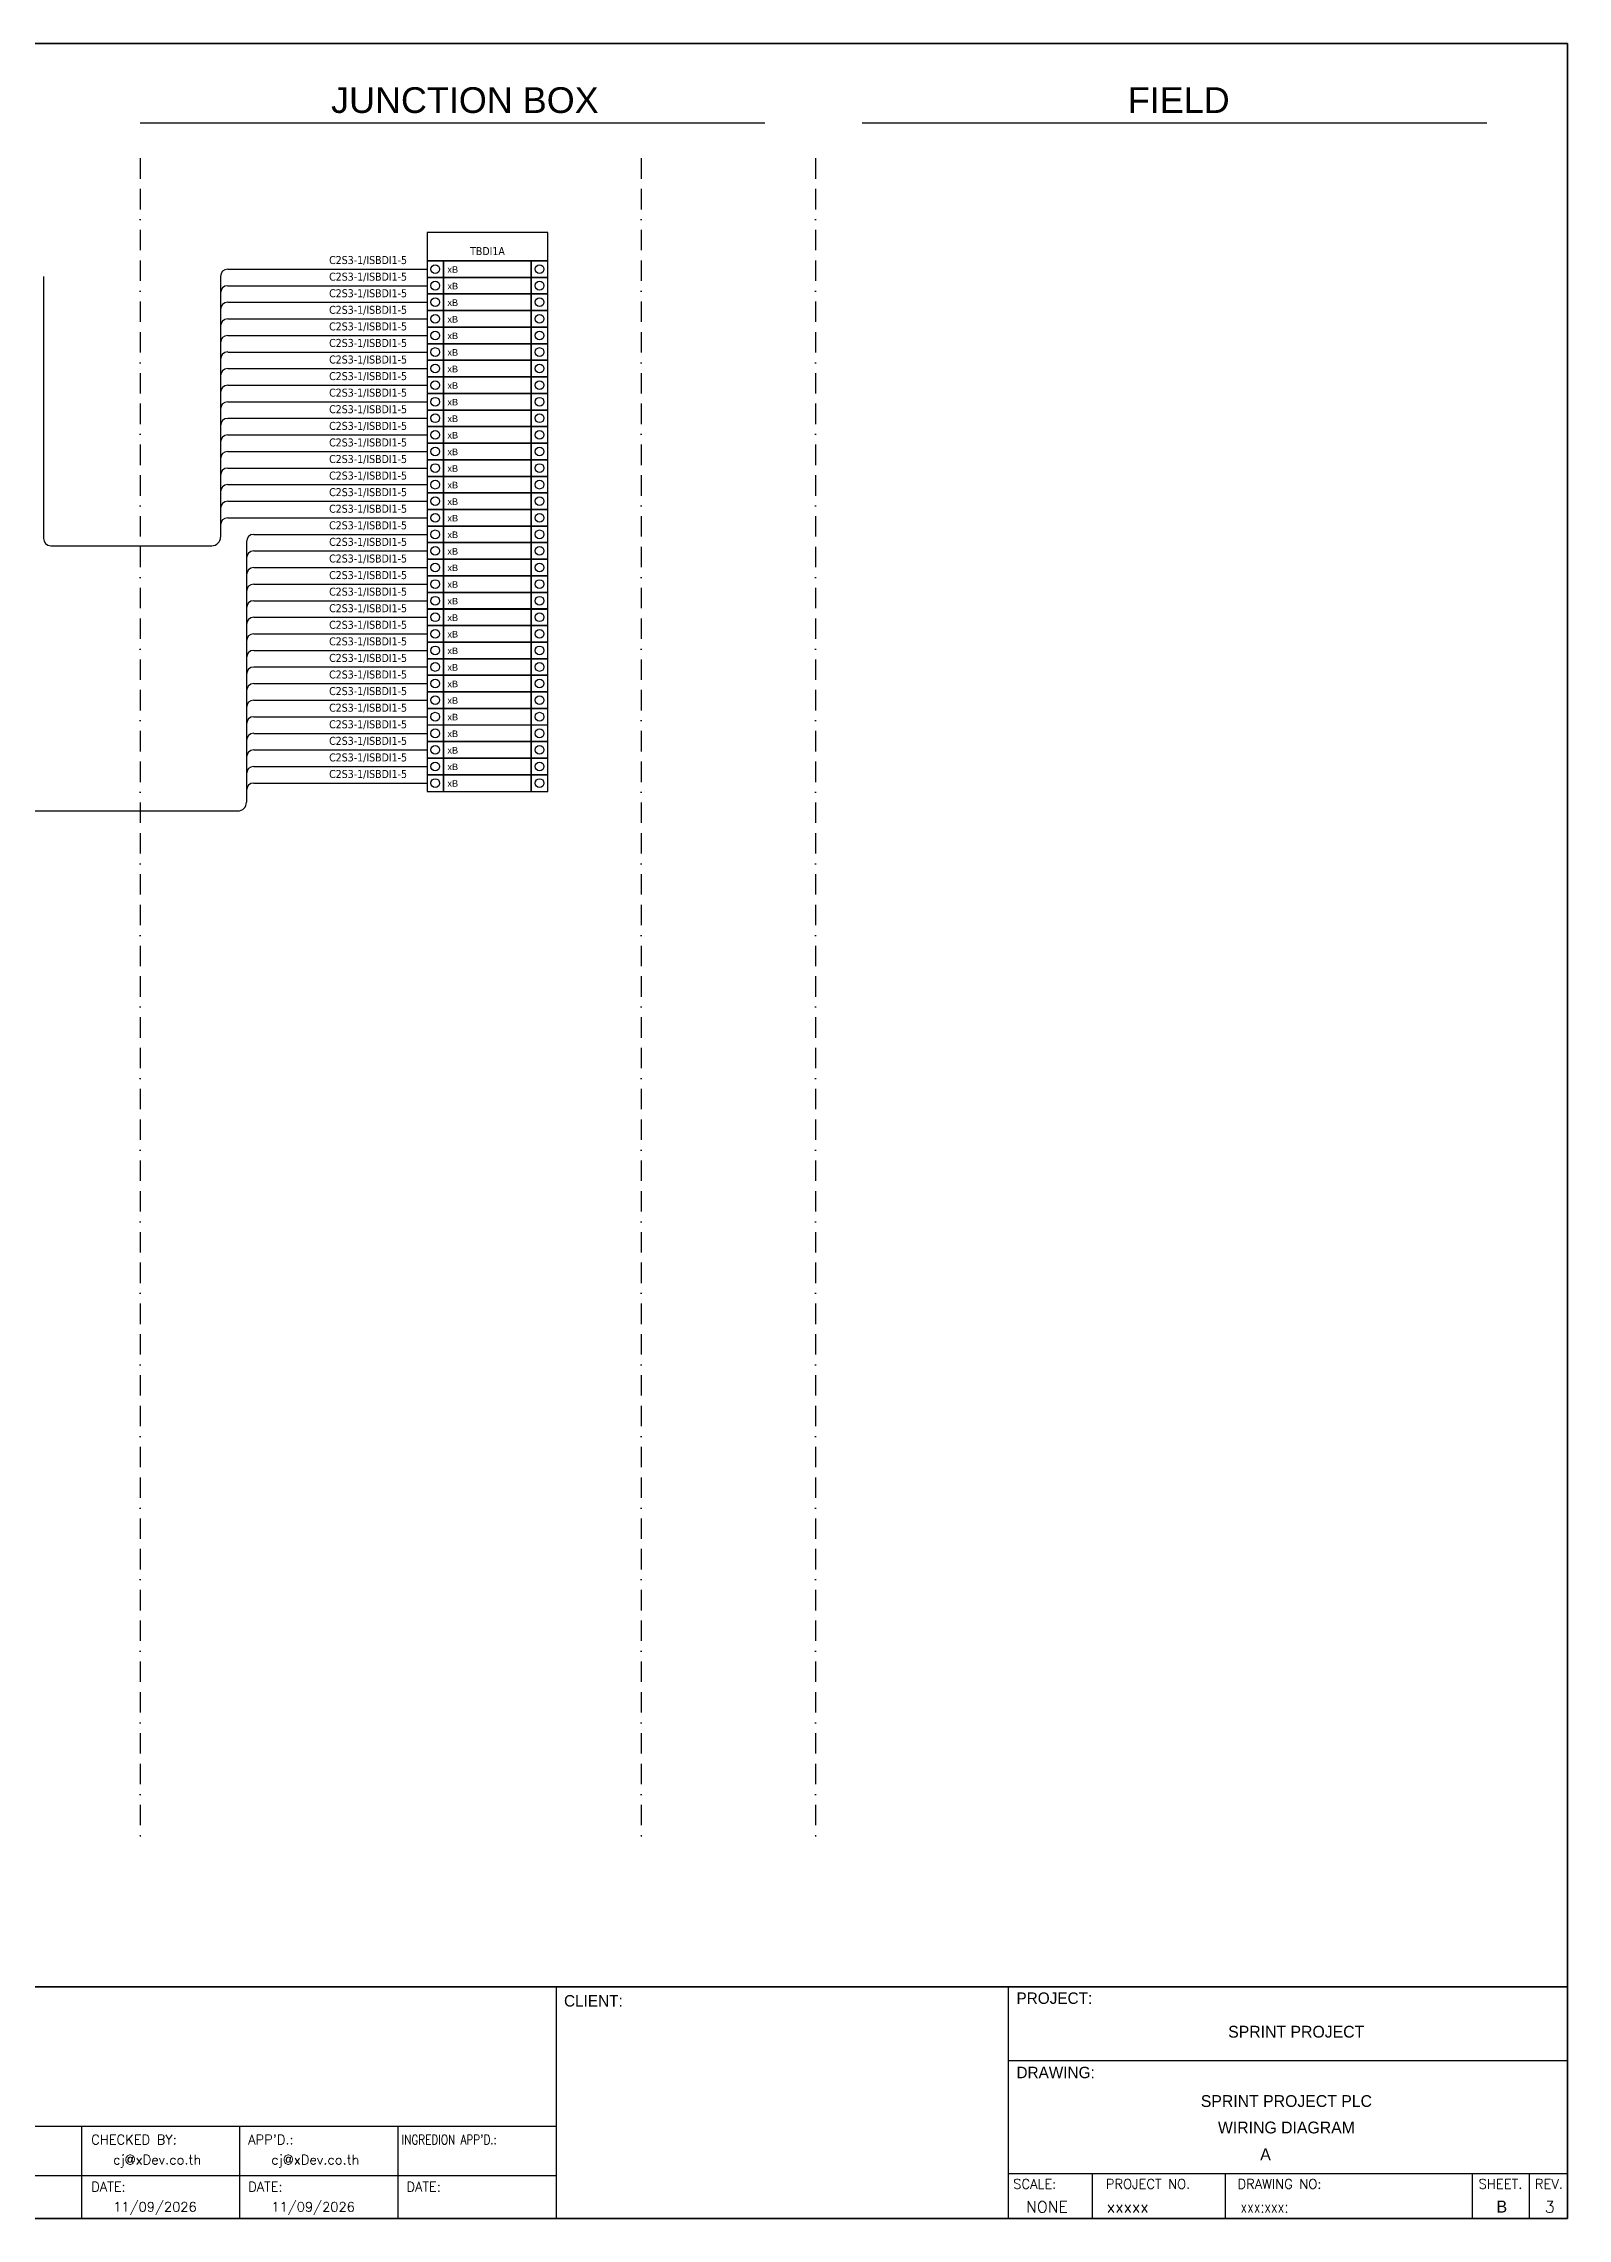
# Model space of a CAD drawing. Header units: millimetres. Extents: x 0 to 3893, y 0 to 2820.
# Drawn here: x 1998 to 3893, y 0 to 2704 of the extents above; entities that cross this region are included whole.
import ezdxf
from ezdxf.enums import TextEntityAlignment as Align

# ---------------------------------------------------------------- set-up
doc = ezdxf.new("R2010")
doc.units = ezdxf.units.MM
doc.linetypes.add('BORDERX2', pattern=[88.9, 25.4, -12.7, 25.4, -12.7, 0, -12.7])
for name, color, linetype in [('GT_1', 9, 'Continuous'), ('HELPPOINT', 7, 'Continuous'), ('MEMBER', 7, 'Continuous'), ('x01001-FrameArea', 2, 'BORDERX2')]:
    doc.layers.add(name, color=color, linetype=linetype)
doc.layers.add('IE-WIRE', color=7, linetype='Continuous', lineweight=25)
doc.styles.add('HTX11', font='O8111901')
doc.styles.add('ROMANS', font='romans.shx', dxfattribs={"width": 0.85, "height": 25})
doc.styles.get("Standard").update_dxf_attribs({"font": 'arial.ttf'})
doc.styles.add('Tahoma', font='')
doc.styles.get('Tahoma').set_extended_font_data('Tahoma')

# ---------------------------------------------------------------- blocks, each defined once
blk = doc.blocks.new('xTermSingleLayer1110')
at = {"color": 7, "ltscale": 25.4}
for points in [[(0, -537), (537, -537), (537, 0), (0, 0)], [(537, -537), (3378, -537), (3378, 0), (537, 0)], [(3378, -537), (3915, -537), (3915, 0), (3378, 0)]]:
    blk.add_lwpolyline(points, close=True, dxfattribs=at)
for centre in [(268, -268), (3647, -268)]:
    blk.add_circle(centre, 141, dxfattribs=at)
blk.add_attdef('TERMINAL_B', (661, -387), '', height=212)

msp = doc.modelspace()

# ---------------------------------------------------------------- linework, layer by layer
for p, q in [((2118.2, 2605.7), (2894.9, 2605.7)), ((3015.9, 2605.7), (3792.7, 2605.7))]:
    msp.add_line(p, q)
at = {"color": 4}
for p, q in [((3302.2, 56.1), (3302.2, 0)), ((3467.5, 56.1), (3467.5, 0))]:
    msp.add_line(p, q, dxfattribs=at)
at = {"color": 4, "ltscale": 0.5}
for p, q in [((3774.6, 56.1), (3774.6, 0)), ((3774.6, 56.1), (3774.6, 0)), ((3845.7, 56.1), (3845.7, 0)), ((3845.7, 56.1), (3845.7, 0))]:
    msp.add_line(p, q, dxfattribs=at)
at = {"color": 4, "ltscale": 25.4}
msp.add_lwpolyline([(2474.8, 2434), (2625.1, 2434), (2625.1, 2469.2), (2474.8, 2469.2)], close=True, dxfattribs=at)
at = {"layer": 'GT_1', "color": 4}
for p, q in [((2635.7, 0), (2635.7, 288.1)), ((3198, 0), (3198, 288.1)), ((3198, 0), (3198, 288.1)), ((3198, 0), (3198, 288.1)), ((2635.7, 114.3), (1848.7, 114.3)), ((2045.5, 0), (2045.5, 114.3)), ((2242.2, 0), (2242.2, 114.3)), ((2439, 0), (2439, 114.3)), ((3198, 56.1), (3893.2, 56.1)), ((2635.7, 52.9), (1848.7, 52.9))]:
    msp.add_line(p, q, dxfattribs=at)
at = {"layer": 'HELPPOINT', "color": 4, "lineweight": 35}
for p, q in [((-0.1, 2704.2), (3893.2, 2704.2)), ((-0.1, 2704.2), (3893.2, 2704.2)), ((3893.2, 2704.2), (3893.2, 0)), ((3893.2, 2704.2), (3893.2, 0)), ((3893.2, 0), (-0.1, 0)), ((3893.2, 0), (-0.1, 0))]:
    msp.add_line(p, q, dxfattribs=at)
at = {"layer": 'HELPPOINT', "color": 4}
for p, q in [((3198, 196.6), (3893.2, 196.6)), ((3198, 196.6), (3893.2, 196.6)), ((3198, 56.1), (3893.2, 56.1))]:
    msp.add_line(p, q, dxfattribs=at)
at = {"layer": 'IE-WIRE', "color": 4, "ltscale": 25.4}
for p, q in [((1997.8, 2414.5), (1997.8, 2088.8)), ((2217.9, 2414.5), (2217.9, 2090.6)), ((2227.1, 2423.7), (2474.8, 2423.7)), ((2227.1, 2423.7), (2474.8, 2423.7)), ((2227.1, 2403.1), (2474.8, 2403.1)), ((2227.1, 2403.1), (2474.8, 2403.1)), ((2227.1, 2382.4), (2474.8, 2382.4)), ((2227.1, 2382.4), (2474.8, 2382.4)), ((2227.1, 2361.8), (2474.8, 2361.8)), ((2227.1, 2361.8), (2474.8, 2361.8)), ((2227.1, 2341.2), (2474.8, 2341.2)), ((2227.1, 2341.2), (2474.8, 2341.2)), ((2227.1, 2320.6), (2474.8, 2320.6)), ((2227.1, 2320.6), (2474.8, 2320.6)), ((2227.1, 2300), (2474.8, 2300)), ((2227.1, 2300), (2474.8, 2300)), ((2227.1, 2279.4), (2474.8, 2279.4)), ((2227.1, 2279.4), (2474.8, 2279.4)), ((2227.1, 2258.8), (2474.8, 2258.8)), ((2227.1, 2258.8), (2474.8, 2258.8)), ((2227.1, 2238.2), (2474.8, 2238.2)), ((2227.1, 2238.2), (2474.8, 2238.2)), ((2227.1, 2217.6), (2474.8, 2217.6)), ((2227.1, 2217.6), (2474.8, 2217.6)), ((2227.1, 2196.9), (2474.8, 2196.9)), ((2227.1, 2196.9), (2474.8, 2196.9)), ((2227.1, 2176.3), (2474.8, 2176.3)), ((2227.1, 2176.3), (2474.8, 2176.3)), ((2227.1, 2155.7), (2474.8, 2155.7)), ((2227.1, 2155.7), (2474.8, 2155.7)), ((2227.1, 2135.1), (2474.8, 2135.1)), ((2227.1, 2135.1), (2474.8, 2135.1)), ((2227.1, 2114.5), (2474.8, 2114.5)), ((2227.1, 2114.5), (2474.8, 2114.5)), ((2250.3, 2084.7), (2250.3, 1760.8)), ((2259.4, 2093.9), (2474.8, 2093.9)), ((2259.4, 2093.9), (2474.8, 2093.9)), ((2259.4, 2073.3), (2474.8, 2073.3)), ((2259.4, 2073.3), (2474.8, 2073.3)), ((2259.4, 2052.7), (2474.8, 2052.7)), ((2259.4, 2052.7), (2474.8, 2052.7)), ((2259.4, 2032), (2474.8, 2032)), ((2259.4, 2032), (2474.8, 2032)), ((2259.4, 2011.4), (2474.8, 2011.4)), ((2259.4, 2011.4), (2474.8, 2011.4)), ((2259.4, 1990.8), (2474.8, 1990.8)), ((2259.4, 1990.8), (2474.8, 1990.8)), ((2259.4, 1970.2), (2474.8, 1970.2)), ((2259.4, 1970.2), (2474.8, 1970.2)), ((2259.4, 1949.6), (2474.8, 1949.6)), ((2259.4, 1949.6), (2474.8, 1949.6)), ((2259.4, 1929), (2474.8, 1929)), ((2259.4, 1929), (2474.8, 1929)), ((2259.4, 1908.4), (2474.8, 1908.4)), ((2259.4, 1908.4), (2474.8, 1908.4)), ((2259.4, 1887.8), (2474.8, 1887.8)), ((2259.4, 1887.8), (2474.8, 1887.8)), ((2259.4, 1867.2), (2474.8, 1867.2)), ((2259.4, 1867.2), (2474.8, 1867.2)), ((2259.4, 1846.5), (2474.8, 1846.5)), ((2259.4, 1846.5), (2474.8, 1846.5)), ((2259.4, 1825.9), (2474.8, 1825.9)), ((2259.4, 1825.9), (2474.8, 1825.9)), ((2259.4, 1805.3), (2474.8, 1805.3)), ((2259.4, 1805.3), (2474.8, 1805.3)), ((2259.4, 1784.7), (2474.8, 1784.7)), ((2259.4, 1784.7), (2474.8, 1784.7))]:
    msp.add_line(p, q, dxfattribs=at)
at = {"layer": 'IE-WIRE', "color": 4}
for p, q in [((2006.8, 2079.8), (2207.2, 2079.8)), ((1973.7, 1750), (2239.5, 1750))]:
    msp.add_line(p, q, dxfattribs=at)
at = {"layer": 'IE-WIRE', "color": 4, "ltscale": 25.4}
for centre, radius, start, end in [((2227.1, 2414.5), 9.14, 90, 180), ((2227.1, 2393.9), 9.14, 90, 180), ((2227.1, 2373.3), 9.14, 90, 180), ((2227.1, 2352.7), 9.14, 90, 180), ((2227.1, 2332.1), 9.14, 90, 180), ((2227.1, 2311.5), 9.14, 90, 180), ((2227.1, 2290.9), 9.14, 90, 180), ((2227.1, 2270.2), 9.14, 90, 180), ((2227.1, 2249.6), 9.14, 90, 180), ((2227.1, 2229), 9.14, 90, 180), ((2227.1, 2208.4), 9.14, 90, 180), ((2227.1, 2187.8), 9.14, 90, 180), ((2227.1, 2167.2), 9.14, 90, 180), ((2227.1, 2146.6), 9.14, 90, 180), ((2227.1, 2126), 9.14, 90, 180), ((2227.1, 2105.4), 9.14, 90, 180), ((2207.2, 2090.6), 10.8, 270, 0), ((2259.4, 2084.7), 9.14, 90, 180), ((2259.4, 2064.1), 9.14, 90, 180), ((2259.4, 2043.5), 9.14, 90, 180), ((2259.4, 2022.9), 9.14, 90, 180), ((2259.4, 2002.3), 9.14, 90, 180), ((2259.4, 1981.7), 9.14, 90, 180), ((2259.4, 1961.1), 9.14, 90, 180), ((2259.4, 1940.5), 9.14, 90, 180), ((2259.4, 1919.8), 9.14, 90, 180), ((2259.4, 1899.2), 9.14, 90, 180), ((2259.4, 1878.6), 9.14, 90, 180), ((2259.4, 1858), 9.14, 90, 180), ((2259.4, 1837.4), 9.14, 90, 180), ((2259.4, 1816.8), 9.14, 90, 180), ((2259.4, 1796.2), 9.14, 90, 180), ((2239.5, 1760.8), 10.8, 270, 0), ((2259.4, 1775.6), 9.14, 90, 180)]:
    msp.add_arc(centre, radius, start, end, dxfattribs=at)
at = {"layer": 'IE-WIRE', "color": 4}
msp.add_arc((2006.8, 2088.8), 8.96, 180, 270, dxfattribs=at)
at = {"layer": 'MEMBER', "color": 4, "lineweight": 35}
msp.add_line((-0.1, 288.1), (3893.2, 288.1), dxfattribs=at)
msp.add_line((-0.1, 288.1), (3893.2, 288.1), dxfattribs=at)
at = {"layer": 'MEMBER', "color": 4}
for p, q in [((3198, 196.6), (3893.2, 196.6)), ((3198, 196.6), (3893.2, 196.6)), ((3198, 56.1), (3893.2, 56.1)), ((3198, 56.1), (3893.2, 56.1))]:
    msp.add_line(p, q, dxfattribs=at)
at = {"layer": 'x01001-FrameArea'}
for p, q in [((2118.1, 2561.5), (2118.1, 475)), ((2741.2, 2561.5), (2741.2, 475)), ((2958, 2561.5), (2958, 475))]:
    msp.add_line(p, q, dxfattribs=at)

# ---------------------------------------------------------------- block references
at = {"xscale": 0.0384, "yscale": 0.0384, "zscale": 0.0384}
for p in [(2474.8, 2434), (2474.8, 2413.4), (2474.8, 2392.8), (2474.8, 2372.1), (2474.8, 2351.5), (2474.8, 2330.9), (2474.8, 2310.3), (2474.8, 2289.7), (2474.8, 2269.1), (2474.8, 2248.5), (2474.8, 2227.9), (2474.8, 2207.2), (2474.8, 2186.6), (2474.8, 2166), (2474.8, 2145.4), (2474.8, 2124.8), (2474.8, 2104.2), (2474.8, 2083.6), (2474.8, 2063), (2474.8, 2042.4), (2474.8, 2021.7), (2474.8, 2001.1), (2474.8, 1980.5), (2474.8, 1959.9), (2474.8, 1939.3), (2474.8, 1918.7), (2474.8, 1898.1), (2474.8, 1877.5), (2474.8, 1856.8), (2474.8, 1836.2), (2474.8, 1815.6), (2474.8, 1795)]:
    msp.add_blockref('xTermSingleLayer1110', p, dxfattribs=at).add_auto_attribs({'TERMINAL_B': 'xB'})

# ---------------------------------------------------------------- texts
at = {"color": 2}
for s, p in [('JUNCTION BOX', (2355.5, 2617.8)), ('FIELD', (3346.4, 2617.8))]:
    msp.add_text(s, height=32, dxfattribs=at).set_placement(p)
at = {"color": 4, "style": 'Tahoma'}
for p in [(2353.1, 2430), (2353.1, 2409.3), (2353.1, 2388.7), (2353.1, 2368.1), (2353.1, 2347.5), (2353.1, 2326.9), (2353.1, 2306.3), (2353.1, 2285.7), (2353.1, 2265.1), (2353.1, 2244.5), (2353.1, 2223.8), (2353.1, 2203.2), (2353.1, 2182.6), (2353.1, 2162), (2353.1, 2141.4), (2353.1, 2120.8), (2353.1, 2100.2), (2353.1, 2079.6), (2353.1, 2058.9), (2353.1, 2038.3), (2353.1, 2017.7), (2353.1, 1997.1), (2353.1, 1976.5), (2353.1, 1955.9), (2353.1, 1935.3), (2353.1, 1914.7), (2353.1, 1894.1), (2353.1, 1873.4), (2353.1, 1852.8), (2353.1, 1832.2), (2353.1, 1811.6), (2353.1, 1791)]:
    msp.add_text('C2S3-1/ISBDI1-5', height=9.949, dxfattribs=at).set_placement(p)
msp.add_text('TBDI1A', height=9.95, dxfattribs=at).set_placement((2550, 2446.1), align=Align.MIDDLE_CENTER)
at = {"color": 4, "ltscale": 100, "style": 'HTX11'}
for s, p in [('SPRINT PROJECT', (3555.8, 232.2)), ('SPRINT PROJECT PLC', (3543.6, 146)), ('WIRING DIAGRAM', (3543.6, 113.1))]:
    msp.add_text(s, height=14.693, dxfattribs=at).set_placement(p, align=Align.MIDDLE_CENTER)
at = {"style": 'HTX11'}
for tag, text, height, p in [('A', 'A', 14.8, (3517.6, 79.8)), ('B', 'CHASSIS C3 SLOT 12', 14.821, (3811.5, 14.8))]:
    msp.add_attdef(tag, text=text, height=height, dxfattribs=at).set_placement(p, align=Align.MIDDLE_CENTER)
at = {"layer": 'GT_1', "color": 4, "style": 'HTX11'}
for s, p in [('CLIENT:', (2645.2, 263.5)), ('PROJECT:', (3207.9, 266.8)), ('DRAWING:', (3207.9, 174.4))]:
    msp.add_text(s, height=14.25, dxfattribs=at).set_placement(p)
at = {"layer": 'MEMBER', "color": 4, "ltscale": 0.8, "style": 'ROMANS'}
for s, height, p in [('CHECKED BY:', 11.875, (2057.2, 92.1)), ("APP'D.:", 11.88, (2252.4, 92.1)), ('cj@xDev.co.th', 11.875, (2084.5, 67.2)), ('cj@xDev.co.th', 11.875, (2281.2, 67.2)), ('DATE:', 11.88, (2057.2, 33.6)), ('DATE:', 11.88, (2252.4, 33.6)), ('DATE:', 11.88, (2449.2, 33.6)), ('SCALE:', 11.88, (3203.9, 37)), ('PROJECT NO.', 11.875, (3319.1, 37)), ('DRAWING NO:', 11.875, (3482.8, 37)), ('SHEET.', 12, (3782.6, 37)), ('REV.', 12, (3852.5, 37)), ('11/09/2026', 11.88, (2084.5, 8.5)), ('11/09/2026', 11.88, (2281.2, 8.5)), ('NONE', 14.23, (3219.9, 7.3)), ('xxxxx', 14.23, (3320.3, 7.3))]:
    msp.add_text(s, height=height, dxfattribs=at).set_placement(p)
at = {"layer": 'MEMBER', "color": 4, "ltscale": 0.8, "style": 'ROMANS', "width": 0.8}
for s, height, p in [("INGREDION APP'D.:", 11.875, (2443.2, 92.1)), ('xxx:xxx:', 14.23, (3486.5, 7.3))]:
    msp.add_text(s, height=height, dxfattribs=at).set_placement(p)
at = {"layer": 'MEMBER', "color": 4, "ltscale": 0.8, "style": 'ROMANS'}
msp.add_text('3', height=14.2, dxfattribs=at).set_placement((3871.1, 7.3), align=Align.CENTER)

doc.saveas('drawing.dxf')
